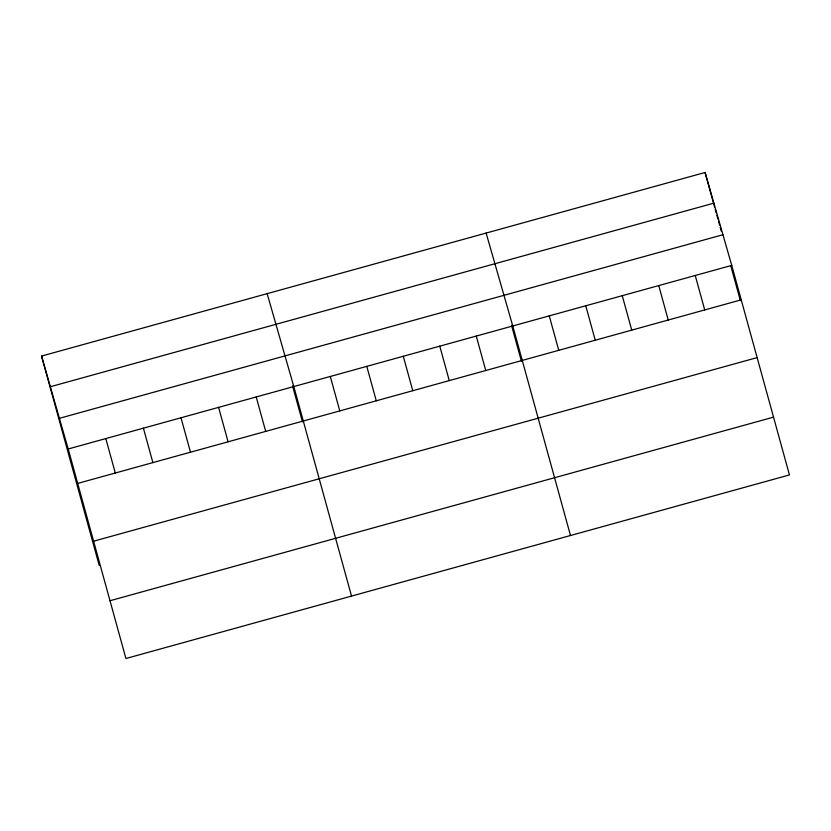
<?xml version="1.0" encoding="UTF-8"?>
<svg xmlns="http://www.w3.org/2000/svg" width="831" height="831" viewBox="0 0 831 831"><rect width="100%" height="100%" fill="white"/><g stroke="black" fill="none" stroke-linecap="round" stroke-linejoin="round"><path stroke-width="1.25" d="M41.55 356.073L705.083 172.484L731.737 265.39L789.45 474.927L125.917 658.516L68.204 448.979L41.55 356.073L99.263 565.61M50.348 386.737L713.881 203.148M59.406 418.315L722.939 234.737M68.204 448.979L731.737 265.39M77.688 483.413L741.221 299.835M93.602 541.199L757.134 357.61M110.004 600.73L773.536 417.141M486.114 233.075L512.769 325.981L570.482 535.507M267.146 293.655L293.8 386.56L351.523 596.097M705.083 172.484L714.567 206.929M715.231 209.339L716.229 212.944M716.883 215.354L717.88 218.969M718.545 221.368L719.542 224.983M720.207 227.393L721.194 230.997M730.823 265.951L740.39 300.677M695.235 275.487L704.73 309.932M658.744 285.584L668.228 320.028M622.253 295.68L631.737 330.125M585.762 305.777L595.245 340.222M549.26 315.873L558.754 350.318M511.522 325.295L521.421 361.256M476.277 336.077L485.761 370.512M439.786 346.174L449.27 380.608M403.284 356.27L412.778 390.705M366.793 366.367L376.277 400.802M330.302 376.464L339.786 410.898M292.554 385.875L302.463 421.847M256.208 396.958L265.691 431.403M218.605 407.367L228.089 441.801M181.002 417.764L190.486 452.209M143.399 428.173L152.894 462.607M105.807 438.571L115.291 473.016"/></g></svg>
